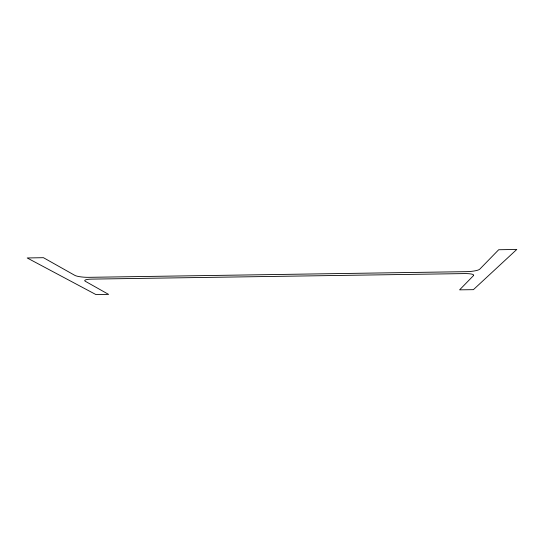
<?xml version="1.0" encoding="UTF-8"?>
<svg xmlns="http://www.w3.org/2000/svg" width="544" height="544" viewBox="0 0 544 544"><rect width="100%" height="100%" fill="white"/><g stroke="black" fill="none" stroke-linecap="round" stroke-linejoin="round"><path stroke-width="0.82" d="M473.484 275.611L459.612 289.843L473.396 289.666L516.8 249.431L498.692 249.744L479.754 269.178A11.553 2.271 -3.1 0 1 466.317 271.66L88.815 277.331A11.03 2.088 3.1 0 1 74.827 275.366L43.438 257.686L27.2 257.965L95.934 294.569L108.616 294.406L85.299 281.268A10.54 1.924 2.8 0 1 91.834 279.113L464.583 273.584A11.036 2.088 -2.9 0 1 473.484 275.611"/></g></svg>
